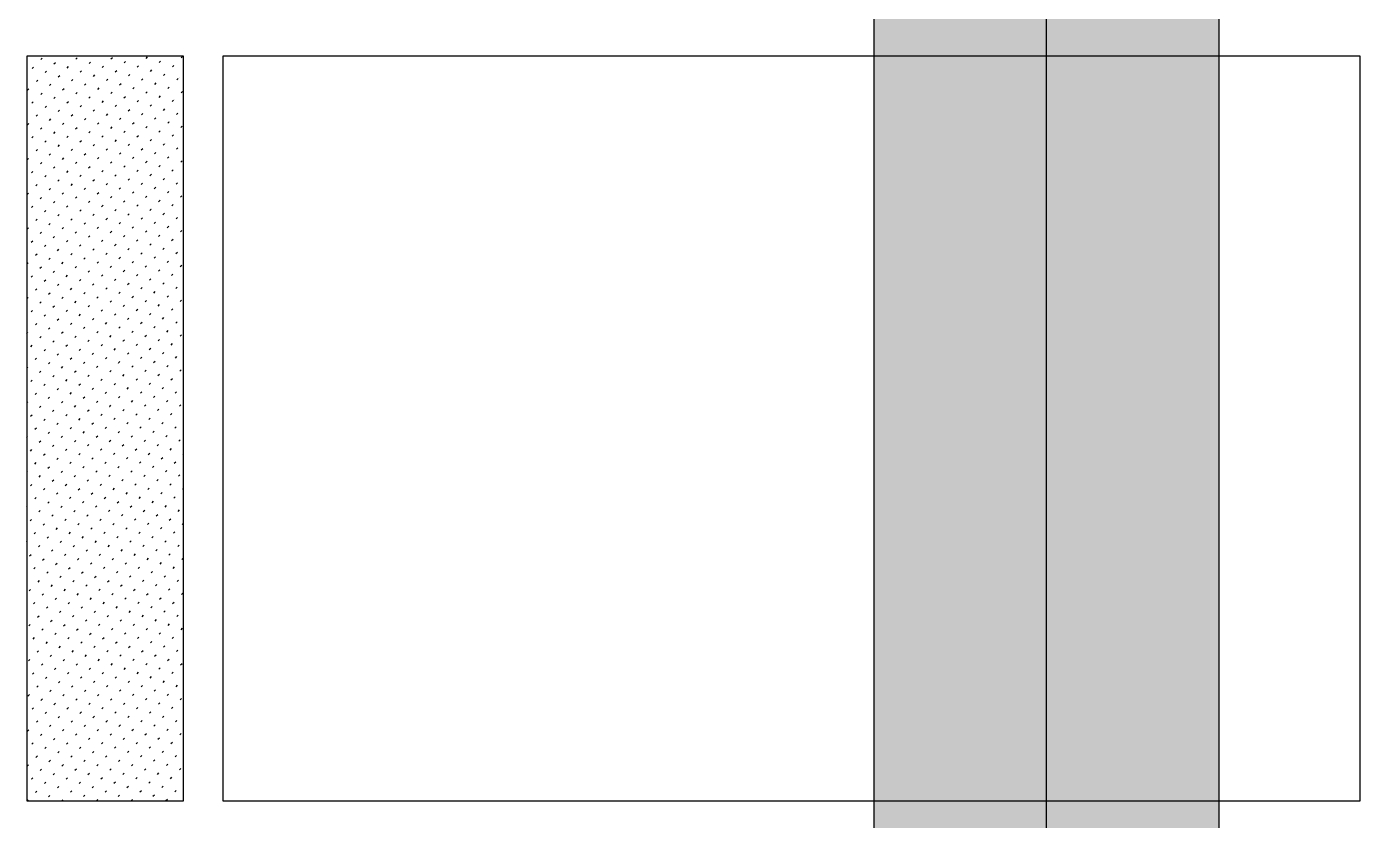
# Model space of a CAD drawing. Extents: x 0 to 119, y 0 to 84.
# Drawn here: x 76.292 to 77.652, y 64.752 to 65.562 of the extents above; entities that cross this region are included whole.
import ezdxf

# ---------------------------------------------------------------- set-up
doc = ezdxf.new("R2010")
doc.units = 0
doc.header["$MEASUREMENT"] = 0
for name, color, linetype in [('29', 9, 'CONTINUOUS'), ('4', 5, 'CONTINUOUS'), ('9', 8, 'CONTINUOUS')]:
    doc.layers.add(name, color=color, linetype=linetype)

msp = doc.modelspace()

# ---------------------------------------------------------------- linework, layer by layer
at = {"layer": '29', "color": 9, "linetype": 'Continuous'}
msp.add_lwpolyline([(77.15579, 74.332318), (77.15579, 63.132318), (77.50779, 63.132318), (77.50779, 74.332318), (77.15579, 74.332318)], dxfattribs=at)
for points in [[(77.15579, 74.332318), (77.15579, 63.132318), (77.50779, 63.132318)], [(77.15579, 74.332318), (77.50779, 63.132318), (77.50779, 74.332318)]]:
    msp.add_solid(points, dxfattribs=at)
at = {"layer": '4', "color": 5, "linetype": 'Continuous'}
msp.add_line((77.33179, 63.132318), (77.33179, 69.532318), dxfattribs=at)
at = {"layer": '9', "color": 8, "linetype": 'Continuous'}
for p, q in [((76.306206, 65.528676), (76.30762, 65.53009)), ((76.319606, 65.524398), (76.32102, 65.525812)), ((76.341986, 65.5291), (76.3434, 65.530515)), ((76.355386, 65.524822), (76.3568, 65.526237)), ((76.377765, 65.529525), (76.37918, 65.530939)), ((76.391165, 65.525247), (76.392579, 65.526661)), ((76.413545, 65.529949), (76.414959, 65.531363)), ((76.426945, 65.525671), (76.428359, 65.527085)), ((76.449325, 65.530373), (76.450739, 65.531787)), ((76.29179, 65.51426), (76.29179, 65.51426)), ((76.297226, 65.519696), (76.29864, 65.52111)), ((76.310626, 65.515418), (76.31204, 65.516832)), ((76.324025, 65.51114), (76.32544, 65.512554)), ((76.333006, 65.52012), (76.33442, 65.521534)), ((76.346405, 65.515842), (76.347819, 65.517256)), ((76.359805, 65.511564), (76.361219, 65.512978)), ((76.368785, 65.520544), (76.370199, 65.521959)), ((76.382185, 65.516266), (76.383599, 65.517681)), ((76.395585, 65.511988), (76.396999, 65.513403)), ((76.404565, 65.520969), (76.405979, 65.522383)), ((76.417964, 65.516691), (76.419379, 65.518105)), ((76.431364, 65.512413), (76.432778, 65.513827)), ((76.440344, 65.521393), (76.441759, 65.522807)), ((76.292665, 65.497457), (76.294079, 65.498872)), ((76.301645, 65.506438), (76.30306, 65.507852)), ((76.315045, 65.50216), (76.316459, 65.503574)), ((76.328445, 65.497882), (76.329859, 65.499296)), ((76.337425, 65.506862), (76.338839, 65.508276)), ((76.350825, 65.502584), (76.352239, 65.503998)), ((76.364224, 65.498306), (76.365639, 65.49972)), ((76.373205, 65.507286), (76.374619, 65.5087)), ((76.386604, 65.503008), (76.388019, 65.504422)), ((76.400004, 65.49873), (76.401418, 65.500144)), ((76.408984, 65.50771), (76.410398, 65.509125)), ((76.422384, 65.503432), (76.423798, 65.504847)), ((76.435784, 65.499154), (76.437198, 65.500569)), ((76.444764, 65.508135), (76.446178, 65.509549)), ((76.447215, 65.510586), (76.447215, 65.510586)), ((76.29179, 65.496583), (76.29179, 65.496583)), ((76.297085, 65.484199), (76.298499, 65.485613)), ((76.306065, 65.493179), (76.307479, 65.494594)), ((76.319465, 65.488901), (76.320879, 65.490316)), ((76.332864, 65.484623), (76.334278, 65.486038)), ((76.341844, 65.493604), (76.343259, 65.495018)), ((76.355244, 65.489326), (76.356658, 65.49074)), ((76.368644, 65.485048), (76.370058, 65.486462)), ((76.377624, 65.494028), (76.379038, 65.495442)), ((76.391024, 65.48975), (76.392438, 65.491164)), ((76.404423, 65.485472), (76.405838, 65.486886)), ((76.413404, 65.494452), (76.414818, 65.495866)), ((76.426803, 65.490174), (76.428218, 65.491588)), ((76.440203, 65.485896), (76.441617, 65.48731)), ((76.442501, 65.488194), (76.442501, 65.488194)), ((76.449183, 65.494876), (76.450597, 65.496291)), ((76.29179, 65.478905), (76.29179, 65.478905)), ((76.301504, 65.470941), (76.302918, 65.472355)), ((76.310484, 65.479921), (76.311898, 65.481335)), ((76.323884, 65.475643), (76.325298, 65.477057)), ((76.337284, 65.471365), (76.338698, 65.472779)), ((76.346264, 65.480345), (76.347678, 65.48176)), ((76.359664, 65.476067), (76.361078, 65.477482)), ((76.373063, 65.471789), (76.374477, 65.473204)), ((76.382043, 65.48077), (76.383458, 65.482184)), ((76.395443, 65.476492), (76.396857, 65.477906)), ((76.408843, 65.472214), (76.410257, 65.473628)), ((76.417823, 65.481194), (76.419237, 65.482608)), ((76.431223, 65.476916), (76.432637, 65.47833)), ((76.444622, 65.472638), (76.446037, 65.474052)), ((76.29179, 65.461227), (76.29179, 65.461227)), ((76.292524, 65.461961), (76.293938, 65.463375)), ((76.305923, 65.457683), (76.307338, 65.459097)), ((76.314904, 65.466663), (76.316318, 65.468077)), ((76.328303, 65.462385), (76.329718, 65.463799)), ((76.341703, 65.458107), (76.343117, 65.459521)), ((76.350683, 65.467087), (76.352097, 65.468501)), ((76.364083, 65.462809), (76.365497, 65.464223)), ((76.377483, 65.458531), (76.378897, 65.459945)), ((76.386463, 65.467511), (76.387877, 65.468926)), ((76.399863, 65.463233), (76.401277, 65.464648)), ((76.413262, 65.458955), (76.414676, 65.46037)), ((76.422242, 65.467936), (76.423657, 65.46935)), ((76.435642, 65.463658), (76.437056, 65.465072)), ((76.437787, 65.465802), (76.437787, 65.465802)), ((76.449042, 65.45938), (76.450456, 65.460794)), ((76.29179, 65.44355), (76.29179, 65.44355)), ((76.296943, 65.448702), (76.298357, 65.450117)), ((76.310343, 65.444424), (76.311757, 65.445839)), ((76.319323, 65.453405), (76.320737, 65.454819)), ((76.332723, 65.449127), (76.334137, 65.450541)), ((76.346122, 65.444849), (76.347537, 65.446263)), ((76.355103, 65.453829), (76.356517, 65.455243)), ((76.368502, 65.449551), (76.369917, 65.450965)), ((76.381902, 65.445273), (76.383316, 65.446687)), ((76.390882, 65.454253), (76.392297, 65.455667)), ((76.404282, 65.449975), (76.405696, 65.451389)), ((76.417682, 65.445697), (76.419096, 65.447111)), ((76.426662, 65.454677), (76.428076, 65.456092)), ((76.433073, 65.443411), (76.433073, 65.443411)), ((76.440062, 65.450399), (76.441476, 65.451814)), ((76.301363, 65.435444), (76.302777, 65.436858)), ((76.314762, 65.431166), (76.316176, 65.43258)), ((76.323743, 65.440146), (76.325157, 65.441561)), ((76.337142, 65.435868), (76.338556, 65.437283)), ((76.350542, 65.43159), (76.351956, 65.433005)), ((76.359522, 65.440571), (76.360936, 65.441985)), ((76.372922, 65.436293), (76.374336, 65.437707)), ((76.386321, 65.432015), (76.387736, 65.433429)), ((76.395302, 65.440995), (76.396716, 65.442409)), ((76.408701, 65.436717), (76.410116, 65.438131)), ((76.422101, 65.432439), (76.423515, 65.433853)), ((76.431081, 65.441419), (76.432496, 65.442833)), ((76.444481, 65.437141), (76.445895, 65.438555)), ((76.29179, 65.425872), (76.29179, 65.425872)), ((76.292382, 65.426464), (76.293797, 65.427878)), ((76.305782, 65.422186), (76.307196, 65.4236)), ((76.319182, 65.417908), (76.320596, 65.419322)), ((76.328162, 65.426888), (76.329576, 65.428302)), ((76.341562, 65.42261), (76.342976, 65.424024)), ((76.354961, 65.418332), (76.356375, 65.419746)), ((76.363942, 65.427312), (76.365356, 65.428727)), ((76.377341, 65.423034), (76.378755, 65.424449)), ((76.390741, 65.418756), (76.392155, 65.420171)), ((76.399721, 65.427737), (76.401135, 65.429151)), ((76.413121, 65.423459), (76.414535, 65.424873)), ((76.42652, 65.419181), (76.427935, 65.420595)), ((76.428359, 65.421019), (76.428359, 65.421019)), ((76.435501, 65.428161), (76.436915, 65.429575)), ((76.43992, 65.414903), (76.441334, 65.416317)), ((76.4489, 65.423883), (76.450315, 65.425297)), ((76.29179, 65.408194), (76.29179, 65.408194)), ((76.296802, 65.413206), (76.298216, 65.41462)), ((76.310201, 65.408928), (76.311616, 65.410342)), ((76.323601, 65.40465), (76.325015, 65.406064)), ((76.332581, 65.41363), (76.333996, 65.415044)), ((76.345981, 65.409352), (76.347395, 65.410766)), ((76.359381, 65.405074), (76.360795, 65.406488)), ((76.368361, 65.414054), (76.369775, 65.415468)), ((76.381761, 65.409776), (76.383175, 65.41119)), ((76.39516, 65.405498), (76.396575, 65.406912)), ((76.404141, 65.414478), (76.405555, 65.415893)), ((76.40856, 65.40122), (76.409974, 65.402634)), ((76.41754, 65.4102), (76.418954, 65.411615)), ((76.43094, 65.405922), (76.432354, 65.407337)), ((76.44434, 65.401644), (76.445754, 65.403059)), ((76.29179, 65.390517), (76.29179, 65.390517)), ((76.292241, 65.390967), (76.293655, 65.392381)), ((76.301221, 65.399947), (76.302635, 65.401361)), ((76.314621, 65.395669), (76.316035, 65.397084)), ((76.328021, 65.391391), (76.329435, 65.392806)), ((76.337001, 65.400372), (76.338415, 65.401786)), ((76.3504, 65.396094), (76.351815, 65.397508)), ((76.3638, 65.391816), (76.365214, 65.39323)), ((76.37278, 65.400796), (76.374195, 65.40221)), ((76.3772, 65.387538), (76.378614, 65.388952)), ((76.38618, 65.396518), (76.387594, 65.397932)), ((76.39958, 65.39224), (76.400994, 65.393654)), ((76.412979, 65.387962), (76.414394, 65.389376)), ((76.42196, 65.396942), (76.423374, 65.398356)), ((76.423645, 65.398627), (76.423645, 65.398627)), ((76.435359, 65.392664), (76.436774, 65.394078)), ((76.448759, 65.388386), (76.450173, 65.3898)), ((76.29666, 65.377709), (76.298075, 65.379123)), ((76.305641, 65.386689), (76.307055, 65.388103)), ((76.31904, 65.382411), (76.320454, 65.383825)), ((76.33244, 65.378133), (76.333854, 65.379547)), ((76.34142, 65.387113), (76.342834, 65.388528)), ((76.34584, 65.373855), (76.347254, 65.375269)), ((76.35482, 65.382835), (76.356234, 65.38425)), ((76.36822, 65.378557), (76.369634, 65.379972)), ((76.381619, 65.374279), (76.383033, 65.375694)), ((76.390599, 65.38326), (76.392014, 65.384674)), ((76.403999, 65.378982), (76.405413, 65.380396)), ((76.417399, 65.374704), (76.418813, 65.376118)), ((76.418931, 65.376236), (76.418931, 65.376236)), ((76.426379, 65.383684), (76.427793, 65.385098)), ((76.439779, 65.379406), (76.441193, 65.38082)), ((76.29179, 65.372839), (76.29179, 65.372839)), ((76.30108, 65.364451), (76.302494, 65.365865)), ((76.31006, 65.373431), (76.311474, 65.374845)), ((76.32346, 65.369153), (76.324874, 65.370567)), ((76.336859, 65.364875), (76.338274, 65.366289)), ((76.350259, 65.360597), (76.351673, 65.362011)), ((76.359239, 65.369577), (76.360653, 65.370991)), ((76.372639, 65.365299), (76.374053, 65.366713)), ((76.386039, 65.361021), (76.387453, 65.362435)), ((76.395019, 65.370001), (76.396433, 65.371416)), ((76.408419, 65.365723), (76.409833, 65.367138)), ((76.421818, 65.361445), (76.423232, 65.36286)), ((76.430798, 65.370426), (76.432213, 65.37184)), ((76.444198, 65.366148), (76.445612, 65.367562)), ((76.29179, 65.355161), (76.29179, 65.355161)), ((76.292099, 65.35547), (76.293514, 65.356884)), ((76.305499, 65.351192), (76.306913, 65.352606)), ((76.314479, 65.360173), (76.315894, 65.361587)), ((76.318899, 65.346914), (76.320313, 65.348328)), ((76.327879, 65.355895), (76.329293, 65.357309)), ((76.341279, 65.351617), (76.342693, 65.353031)), ((76.354678, 65.347339), (76.356093, 65.348753)), ((76.363659, 65.356319), (76.365073, 65.357733)), ((76.377058, 65.352041), (76.378473, 65.353455)), ((76.390458, 65.347763), (76.391872, 65.349177)), ((76.399438, 65.356743), (76.400853, 65.358157)), ((76.412838, 65.352465), (76.414217, 65.353844)), ((76.414217, 65.353844), (76.414252, 65.353879)), ((76.426238, 65.348187), (76.427652, 65.349601)), ((76.435218, 65.357167), (76.436632, 65.358582)), ((76.448618, 65.352889), (76.450032, 65.354304)), ((76.29179, 65.337484), (76.29179, 65.337484)), ((76.296519, 65.342212), (76.297933, 65.343626)), ((76.309919, 65.337934), (76.311333, 65.339348)), ((76.323318, 65.333656), (76.324732, 65.33507)), ((76.332299, 65.342636), (76.333713, 65.34405)), ((76.345698, 65.338358), (76.347112, 65.339772)), ((76.359098, 65.33408), (76.360512, 65.335495)), ((76.368078, 65.343061), (76.369492, 65.344475)), ((76.381478, 65.338783), (76.382892, 65.340197)), ((76.394877, 65.334505), (76.396292, 65.335919)), ((76.403858, 65.343485), (76.405272, 65.344899)), ((76.417257, 65.339207), (76.418672, 65.340621)), ((76.430657, 65.334929), (76.432071, 65.336343)), ((76.439637, 65.343909), (76.441052, 65.345323)), ((76.291958, 65.319974), (76.293372, 65.321388)), ((76.300938, 65.328954), (76.302353, 65.330368)), ((76.314338, 65.324676), (76.315752, 65.32609)), ((76.327738, 65.320398), (76.329152, 65.321812)), ((76.336718, 65.329378), (76.338132, 65.330792)), ((76.350118, 65.3251), (76.351532, 65.326514)), ((76.363517, 65.320822), (76.364931, 65.322236)), ((76.372498, 65.329802), (76.373912, 65.331217)), ((76.385897, 65.325524), (76.387311, 65.326939)), ((76.399297, 65.321246), (76.400711, 65.322661)), ((76.408277, 65.330227), (76.409503, 65.331452)), ((76.409503, 65.331452), (76.409691, 65.331641)), ((76.421677, 65.325949), (76.423091, 65.327363)), ((76.435076, 65.321671), (76.436491, 65.323085)), ((76.444057, 65.330651), (76.445471, 65.332065)), ((76.29179, 65.319806), (76.29179, 65.319806)), ((76.296377, 65.306715), (76.297792, 65.308129)), ((76.305358, 65.315696), (76.306772, 65.31711)), ((76.318757, 65.311418), (76.320172, 65.312832)), ((76.332157, 65.30714), (76.333571, 65.308554)), ((76.341137, 65.31612), (76.342552, 65.317534)), ((76.354537, 65.311842), (76.355951, 65.313256)), ((76.367937, 65.307564), (76.369351, 65.308978)), ((76.376917, 65.316544), (76.378331, 65.317958)), ((76.390317, 65.312266), (76.391731, 65.31368)), ((76.403716, 65.307988), (76.404789, 65.30906)), ((76.404789, 65.30906), (76.405131, 65.309402)), ((76.412697, 65.316968), (76.414111, 65.318383)), ((76.426096, 65.31269), (76.42751, 65.314105)), ((76.439496, 65.308412), (76.44091, 65.309827)), ((76.448476, 65.317393), (76.44989, 65.318807)), ((76.29179, 65.302128), (76.29179, 65.302128)), ((76.300797, 65.293457), (76.302211, 65.294871)), ((76.309777, 65.302437), (76.311191, 65.303851)), ((76.323177, 65.298159), (76.324591, 65.299573)), ((76.336576, 65.293881), (76.337991, 65.295295)), ((76.345557, 65.302862), (76.346971, 65.304276)), ((76.358956, 65.298584), (76.360371, 65.299998)), ((76.372356, 65.294306), (76.37377, 65.29572)), ((76.381336, 65.303286), (76.382751, 65.3047)), ((76.394736, 65.299008), (76.39615, 65.300422)), ((76.408136, 65.29473), (76.40955, 65.296144)), ((76.417116, 65.30371), (76.41853, 65.305124)), ((76.430516, 65.299432), (76.43193, 65.300846)), ((76.443915, 65.295154), (76.44533, 65.296568)), ((76.29179, 65.284451), (76.29179, 65.284451)), ((76.291817, 65.284477), (76.293231, 65.285891)), ((76.305216, 65.280199), (76.306631, 65.281613)), ((76.314197, 65.289179), (76.315611, 65.290593)), ((76.327596, 65.284901), (76.32901, 65.286315)), ((76.340996, 65.280623), (76.34241, 65.282037)), ((76.349976, 65.289603), (76.35139, 65.291017)), ((76.363376, 65.285325), (76.36479, 65.286739)), ((76.376776, 65.281047), (76.37819, 65.282461)), ((76.385756, 65.290028), (76.38717, 65.291442)), ((76.399155, 65.28575), (76.400075, 65.286669)), ((76.400075, 65.286669), (76.40057, 65.287164)), ((76.412555, 65.281472), (76.413969, 65.282886)), ((76.421535, 65.290452), (76.42295, 65.291866)), ((76.434935, 65.286174), (76.436349, 65.287588)), ((76.448335, 65.281896), (76.449749, 65.28331)), ((76.29179, 65.266773), (76.29179, 65.266773)), ((76.296236, 65.271218), (76.29765, 65.272633)), ((76.309636, 65.26694), (76.31105, 65.268355)), ((76.318616, 65.275921), (76.32003, 65.277335)), ((76.332016, 65.271643), (76.33343, 65.273057)), ((76.345415, 65.267365), (76.34683, 65.268779)), ((76.354396, 65.276345), (76.35581, 65.277759)), ((76.367795, 65.272067), (76.369209, 65.273481)), ((76.381195, 65.267789), (76.382609, 65.269203)), ((76.390175, 65.276769), (76.391589, 65.278183)), ((76.403575, 65.272491), (76.404989, 65.273906)), ((76.416975, 65.268213), (76.418389, 65.269628)), ((76.425955, 65.277194), (76.427369, 65.278608)), ((76.439354, 65.272916), (76.440769, 65.27433)), ((76.300655, 65.25796), (76.30207, 65.259374)), ((76.314055, 65.253682), (76.315469, 65.255096)), ((76.323035, 65.262663), (76.32445, 65.264077)), ((76.336435, 65.258385), (76.337849, 65.259799)), ((76.349835, 65.254107), (76.351249, 65.255521)), ((76.358815, 65.263087), (76.360229, 65.264501)), ((76.372215, 65.258809), (76.373629, 65.260223)), ((76.385614, 65.254531), (76.387029, 65.255945)), ((76.394595, 65.263511), (76.395361, 65.264277)), ((76.395361, 65.264277), (76.396009, 65.264925)), ((76.407994, 65.259233), (76.409408, 65.260647)), ((76.421394, 65.254955), (76.422808, 65.256369)), ((76.430374, 65.263935), (76.431788, 65.26535)), ((76.443774, 65.259657), (76.445188, 65.261072)), ((76.29179, 65.249095), (76.293089, 65.250394)), ((76.305075, 65.244702), (76.306489, 65.246116)), ((76.318475, 65.240424), (76.319889, 65.241838)), ((76.327455, 65.249404), (76.328869, 65.250818)), ((76.340854, 65.245126), (76.342269, 65.24654)), ((76.354254, 65.240848), (76.355668, 65.242262)), ((76.363234, 65.249829), (76.364649, 65.251243)), ((76.376634, 65.245551), (76.378048, 65.246965)), ((76.390034, 65.241273), (76.390647, 65.241885)), ((76.390647, 65.241885), (76.391448, 65.242687)), ((76.399014, 65.250253), (76.400428, 65.251667)), ((76.412414, 65.245975), (76.413828, 65.247389)), ((76.425813, 65.241697), (76.427228, 65.243111)), ((76.434794, 65.250677), (76.436208, 65.252091)), ((76.448193, 65.246399), (76.449608, 65.247813)), ((76.29179, 65.231418), (76.29179, 65.231418)), ((76.296095, 65.235722), (76.297509, 65.237136)), ((76.309494, 65.231444), (76.310909, 65.232858)), ((76.322894, 65.227166), (76.324308, 65.22858)), ((76.331874, 65.236146), (76.333288, 65.23756)), ((76.345274, 65.231868), (76.346688, 65.233282)), ((76.358674, 65.22759), (76.360088, 65.229004)), ((76.367654, 65.23657), (76.369068, 65.237984)), ((76.381054, 65.232292), (76.382468, 65.233706)), ((76.394453, 65.228014), (76.395867, 65.229428)), ((76.403433, 65.236995), (76.404848, 65.238409)), ((76.416833, 65.232717), (76.418247, 65.234131)), ((76.430233, 65.228439), (76.431647, 65.229853)), ((76.439213, 65.237419), (76.440627, 65.238833)), ((76.29179, 65.21374), (76.292948, 65.214897)), ((76.300514, 65.222463), (76.301928, 65.223878)), ((76.313914, 65.218185), (76.315328, 65.2196)), ((76.327313, 65.213907), (76.328728, 65.215322)), ((76.336294, 65.222888), (76.337708, 65.224302)), ((76.349693, 65.21861), (76.351108, 65.220024)), ((76.363093, 65.214332), (76.364507, 65.215746)), ((76.372073, 65.223312), (76.373487, 65.224726)), ((76.385473, 65.219034), (76.385933, 65.219494)), ((76.385933, 65.219494), (76.386887, 65.220448)), ((76.398873, 65.214756), (76.400287, 65.21617)), ((76.407853, 65.223736), (76.409267, 65.22515)), ((76.421253, 65.219458), (76.422667, 65.220872)), ((76.434652, 65.21518), (76.436066, 65.216594)), ((76.443632, 65.224161), (76.445047, 65.225575)), ((76.44791, 65.210761), (76.449325, 65.212175)), ((76.295953, 65.200225), (76.297367, 65.201639)), ((76.304933, 65.209205), (76.306348, 65.210619)), ((76.318333, 65.204927), (76.319747, 65.206341)), ((76.331733, 65.200649), (76.333147, 65.202063)), ((76.340713, 65.209629), (76.342127, 65.211044)), ((76.354113, 65.205351), (76.355527, 65.206766)), ((76.367512, 65.201074), (76.368927, 65.202488)), ((76.376493, 65.210054), (76.377907, 65.211468)), ((76.389892, 65.205776), (76.391307, 65.20719)), ((76.403292, 65.201498), (76.404706, 65.202912)), ((76.412272, 65.210478), (76.413686, 65.211892)), ((76.416692, 65.19722), (76.418106, 65.198634)), ((76.425672, 65.2062), (76.427086, 65.207614)), ((76.43893, 65.201781), (76.440344, 65.203195)), ((76.29179, 65.196062), (76.29179, 65.196062)), ((76.300373, 65.186967), (76.301787, 65.188381)), ((76.309353, 65.195947), (76.310767, 65.197361)), ((76.322753, 65.191669), (76.324167, 65.193083)), ((76.336152, 65.187391), (76.337566, 65.188805)), ((76.345132, 65.196371), (76.346547, 65.197785)), ((76.358532, 65.192093), (76.359946, 65.193507)), ((76.371932, 65.187815), (76.373346, 65.189229)), ((76.380912, 65.196796), (76.381219, 65.197102)), ((76.381219, 65.197102), (76.382326, 65.19821)), ((76.385332, 65.183537), (76.386746, 65.184951)), ((76.394312, 65.192518), (76.395726, 65.193932)), ((76.407711, 65.18824), (76.409126, 65.189654)), ((76.42097, 65.18382), (76.422384, 65.185234)), ((76.42995, 65.1928), (76.431364, 65.194215)), ((76.443208, 65.188381), (76.444622, 65.189795)), ((76.29179, 65.178385), (76.292807, 65.179401)), ((76.304792, 65.173708), (76.306206, 65.175123)), ((76.313772, 65.182689), (76.315187, 65.184103)), ((76.327172, 65.178411), (76.328586, 65.179825)), ((76.340572, 65.174133), (76.341986, 65.175547)), ((76.349552, 65.183113), (76.350966, 65.184527)), ((76.353971, 65.169855), (76.355386, 65.171269)), ((76.362952, 65.178835), (76.364366, 65.180249)), ((76.376351, 65.174557), (76.376504, 65.17471)), ((76.376504, 65.17471), (76.377765, 65.175971)), ((76.389751, 65.170279), (76.391165, 65.171693)), ((76.398731, 65.179259), (76.400145, 65.180673)), ((76.411989, 65.17484), (76.413404, 65.176254)), ((76.425248, 65.17042), (76.426662, 65.171835)), ((76.434228, 65.179401), (76.435642, 65.180815)), ((76.447486, 65.174981), (76.4489, 65.176395)), ((76.29179, 65.160707), (76.29179, 65.160707)), ((76.295812, 65.164728), (76.297226, 65.166142)), ((76.309211, 65.16045), (76.310626, 65.161864)), ((76.318192, 65.16943), (76.319606, 65.170845)), ((76.331591, 65.165152), (76.333006, 65.166567)), ((76.344991, 65.160874), (76.346405, 65.162289)), ((76.358391, 65.156596), (76.359805, 65.158011)), ((76.367371, 65.165577), (76.368785, 65.166991)), ((76.380771, 65.161299), (76.382185, 65.162713)), ((76.394029, 65.156879), (76.395443, 65.158294)), ((76.403009, 65.16586), (76.404423, 65.167274)), ((76.416267, 65.16144), (76.417682, 65.162854)), ((76.429526, 65.157021), (76.43094, 65.158435)), ((76.438506, 65.166001), (76.43992, 65.167415)), ((76.451764, 65.161582), (76.45179, 65.161608)), ((76.300231, 65.15147), (76.301645, 65.152884)), ((76.313631, 65.147192), (76.315045, 65.148606)), ((76.322611, 65.156172), (76.324025, 65.157586)), ((76.327031, 65.142914), (76.328445, 65.144328)), ((76.336011, 65.151894), (76.337425, 65.153308)), ((76.34941, 65.147616), (76.350825, 65.14903)), ((76.36281, 65.143338), (76.364224, 65.144752)), ((76.37179, 65.152318), (76.373205, 65.153733)), ((76.37179, 65.152318), (76.37179, 65.152318)), ((76.385049, 65.147899), (76.386463, 65.149313)), ((76.398307, 65.14348), (76.399721, 65.144894)), ((76.407287, 65.15246), (76.408701, 65.153874)), ((76.420545, 65.14804), (76.42196, 65.149455)), ((76.433804, 65.143621), (76.435218, 65.145035)), ((76.442784, 65.152601), (76.444198, 65.154016)), ((76.29179, 65.143029), (76.292665, 65.143904)), ((76.29567, 65.129231), (76.297085, 65.130646)), ((76.304651, 65.138212), (76.306065, 65.139626)), ((76.31805, 65.133934), (76.319465, 65.135348)), ((76.33145, 65.129656), (76.332864, 65.13107)), ((76.34043, 65.138636), (76.341844, 65.14005)), ((76.35383, 65.134358), (76.355244, 65.135772)), ((76.367088, 65.129939), (76.368502, 65.131353)), ((76.376068, 65.138919), (76.377483, 65.140333)), ((76.389327, 65.134499), (76.390741, 65.135914)), ((76.402585, 65.13008), (76.403999, 65.131494)), ((76.411565, 65.13906), (76.412979, 65.140474)), ((76.424823, 65.134641), (76.426238, 65.136055)), ((76.438082, 65.130221), (76.439496, 65.131636)), ((76.447062, 65.139202), (76.448476, 65.140616)), ((76.29179, 65.125351), (76.29179, 65.125351)), ((76.30009, 65.115973), (76.301504, 65.117387)), ((76.30907, 65.124953), (76.310484, 65.126368)), ((76.32247, 65.120675), (76.323884, 65.12209)), ((76.335869, 65.116397), (76.337284, 65.117812)), ((76.34485, 65.125378), (76.346264, 65.126792)), ((76.358108, 65.120958), (76.359522, 65.122373)), ((76.367076, 65.129927), (76.367076, 65.129927)), ((76.371366, 65.116539), (76.37278, 65.117953)), ((76.380346, 65.125519), (76.381761, 65.126933)), ((76.393605, 65.1211), (76.395019, 65.122514)), ((76.406863, 65.11668), (76.408277, 65.118095)), ((76.415843, 65.125661), (76.417257, 65.127075)), ((76.429101, 65.121241), (76.430516, 65.122655)), ((76.44236, 65.116822), (76.443774, 65.118236)), ((76.45134, 65.125802), (76.45179, 65.126252)), ((76.29179, 65.107674), (76.292524, 65.108407)), ((76.304509, 65.102715), (76.305923, 65.104129)), ((76.313489, 65.111695), (76.314904, 65.113109)), ((76.326889, 65.107417), (76.328303, 65.108831)), ((76.340147, 65.102998), (76.341562, 65.104412)), ((76.349128, 65.111978), (76.350542, 65.113392)), ((76.362362, 65.107535), (76.362362, 65.107535)), ((76.362386, 65.107559), (76.3638, 65.108973)), ((76.375644, 65.103139), (76.377058, 65.104553)), ((76.384624, 65.112119), (76.386039, 65.113534)), ((76.397883, 65.1077), (76.399297, 65.109114)), ((76.411141, 65.103281), (76.412555, 65.104695)), ((76.420121, 65.112261), (76.421535, 65.113675)), ((76.433379, 65.107841), (76.434794, 65.109256)), ((76.446638, 65.103422), (76.448052, 65.104836)), ((76.29179, 65.089996), (76.29179, 65.089996)), ((76.295529, 65.093735), (76.296943, 65.095149)), ((76.308929, 65.089457), (76.310343, 65.090871)), ((76.317909, 65.098437), (76.319323, 65.099851)), ((76.331167, 65.094018), (76.332581, 65.095432)), ((76.344425, 65.089598), (76.34584, 65.091012)), ((76.353406, 65.098578), (76.35482, 65.099993)), ((76.366664, 65.094159), (76.368078, 65.095573)), ((76.379922, 65.08974), (76.381336, 65.091154)), ((76.388902, 65.09872), (76.390317, 65.100134)), ((76.402161, 65.0943), (76.403575, 65.095715)), ((76.415419, 65.089881), (76.416833, 65.091295)), ((76.424399, 65.098861), (76.425813, 65.100275)), ((76.437657, 65.094442), (76.439072, 65.095856)), ((76.450916, 65.090022), (76.45179, 65.090897)), ((76.299948, 65.080476), (76.301363, 65.081891)), ((76.313207, 65.076057), (76.314621, 65.077471)), ((76.322187, 65.085037), (76.323601, 65.086451)), ((76.335445, 65.080618), (76.336859, 65.082032)), ((76.348703, 65.076198), (76.350118, 65.077613)), ((76.357648, 65.085143), (76.357648, 65.085143)), ((76.357684, 65.085179), (76.359098, 65.086593)), ((76.370942, 65.080759), (76.372356, 65.082173)), ((76.3842, 65.07634), (76.385614, 65.077754)), ((76.39318, 65.08532), (76.394595, 65.086734)), ((76.406439, 65.080901), (76.407853, 65.082315)), ((76.419697, 65.076481), (76.421111, 65.077896)), ((76.428677, 65.085462), (76.430091, 65.086876)), ((76.441935, 65.081042), (76.44335, 65.082456)), ((76.29179, 65.072318), (76.292382, 65.07291)), ((76.304226, 65.067077), (76.305641, 65.068491)), ((76.317485, 65.062657), (76.318899, 65.064072)), ((76.326465, 65.071638), (76.327879, 65.073052)), ((76.339723, 65.067218), (76.341137, 65.068632)), ((76.352934, 65.062752), (76.352934, 65.062752)), ((76.352981, 65.062799), (76.354396, 65.064213)), ((76.361962, 65.071779), (76.363376, 65.073193)), ((76.37522, 65.06736), (76.376634, 65.068774)), ((76.388478, 65.06294), (76.389892, 65.064354)), ((76.397458, 65.07192), (76.398873, 65.073335)), ((76.410717, 65.067501), (76.412131, 65.068915)), ((76.423975, 65.063082), (76.425389, 65.064496)), ((76.432955, 65.072062), (76.434369, 65.073476)), ((76.446213, 65.067642), (76.447628, 65.069057)), ((76.29179, 65.054641), (76.29179, 65.054641)), ((76.295246, 65.058097), (76.29666, 65.059511)), ((76.308504, 65.053677), (76.309919, 65.055091)), ((76.321763, 65.049258), (76.323177, 65.050672)), ((76.330743, 65.058238), (76.332157, 65.059652)), ((76.344001, 65.053819), (76.345415, 65.055233)), ((76.357259, 65.049399), (76.358674, 65.050813)), ((76.36624, 65.058379), (76.367654, 65.059794)), ((76.379498, 65.05396), (76.380912, 65.055374)), ((76.392756, 65.049541), (76.39417, 65.050955)), ((76.401736, 65.058521), (76.403151, 65.059935)), ((76.414995, 65.054101), (76.416409, 65.055516)), ((76.428253, 65.049682), (76.429667, 65.051096)), ((76.437233, 65.058662), (76.438647, 65.060076)), ((76.450491, 65.054243), (76.45179, 65.055542)), ((76.29179, 65.036963), (76.291958, 65.037131)), ((76.299524, 65.044697), (76.300938, 65.046111)), ((76.312782, 65.040277), (76.314197, 65.041692)), ((76.326041, 65.035858), (76.327455, 65.037272)), ((76.335021, 65.044838), (76.336435, 65.046252)), ((76.34822, 65.04036), (76.34822, 65.04036)), ((76.348279, 65.040419), (76.349693, 65.041833)), ((76.361537, 65.035999), (76.362952, 65.037414)), ((76.370518, 65.04498), (76.371932, 65.046394)), ((76.383776, 65.04056), (76.38519, 65.041974)), ((76.397034, 65.036141), (76.398448, 65.037555)), ((76.406014, 65.045121), (76.407429, 65.046535)), ((76.419273, 65.040702), (76.420687, 65.042116)), ((76.432531, 65.036282), (76.433945, 65.037696)), ((76.441511, 65.045263), (76.442925, 65.046677)), ((76.294822, 65.022317), (76.296236, 65.023731)), ((76.303802, 65.031297), (76.305216, 65.032711)), ((76.31706, 65.026878), (76.318475, 65.028292)), ((76.330319, 65.022458), (76.331733, 65.023873)), ((76.339299, 65.031439), (76.340713, 65.032853)), ((76.352557, 65.027019), (76.353971, 65.028433)), ((76.365815, 65.0226), (76.36723, 65.024014)), ((76.374796, 65.03158), (76.37621, 65.032994)), ((76.388054, 65.027161), (76.389468, 65.028575)), ((76.401312, 65.022741), (76.402726, 65.024155)), ((76.410292, 65.031721), (76.411707, 65.033136)), ((76.423551, 65.027302), (76.424965, 65.028716)), ((76.436809, 65.022883), (76.438223, 65.024297)), ((76.445789, 65.031863), (76.447203, 65.033277)), ((76.29179, 65.019285), (76.29179, 65.019285)), ((76.2991, 65.008917), (76.300514, 65.010331)), ((76.30808, 65.017897), (76.309494, 65.019312)), ((76.321338, 65.013478), (76.322753, 65.014892)), ((76.334597, 65.009059), (76.336011, 65.010473)), ((76.343506, 65.017968), (76.343506, 65.017968)), ((76.343577, 65.018039), (76.344991, 65.019453)), ((76.356835, 65.013619), (76.358249, 65.015034)), ((76.370093, 65.0092), (76.371508, 65.010614)), ((76.379074, 65.01818), (76.380488, 65.019595)), ((76.392332, 65.013761), (76.393746, 65.015175)), ((76.40559, 65.009341), (76.407004, 65.010756)), ((76.41457, 65.018322), (76.415985, 65.019736)), ((76.427829, 65.013902), (76.429243, 65.015317)), ((76.441087, 65.009483), (76.442501, 65.010897)), ((76.450067, 65.018463), (76.451481, 65.019877)), ((76.29179, 65.001608), (76.29179, 65.001608)), ((76.303378, 64.995518), (76.304792, 64.996932)), ((76.312358, 65.004498), (76.313772, 65.005912)), ((76.325616, 65.000078), (76.327031, 65.001493)), ((76.338792, 64.995576), (76.338792, 64.995576)), ((76.338875, 64.995659), (76.340289, 64.997073)), ((76.347855, 65.004639), (76.349269, 65.006053)), ((76.361113, 65.00022), (76.362527, 65.001634)), ((76.374371, 64.9958), (76.375786, 64.997215)), ((76.383352, 65.004781), (76.384766, 65.006195)), ((76.39661, 65.000361), (76.398024, 65.001775)), ((76.409868, 64.995942), (76.411282, 64.997356)), ((76.418848, 65.004922), (76.420263, 65.006336)), ((76.432107, 65.000503), (76.433521, 65.001917)), ((76.445365, 64.996083), (76.446779, 64.997497)), ((76.29179, 64.98393), (76.29179, 64.98393)), ((76.294398, 64.986537), (76.295812, 64.987952)), ((76.307656, 64.982118), (76.30907, 64.983532)), ((76.316636, 64.991098), (76.31805, 64.992512)), ((76.329894, 64.986679), (76.331309, 64.988093)), ((76.343153, 64.982259), (76.344567, 64.983674)), ((76.352133, 64.99124), (76.353547, 64.992654)), ((76.365391, 64.98682), (76.366805, 64.988234)), ((76.378649, 64.982401), (76.380064, 64.983815)), ((76.38763, 64.991381), (76.389044, 64.992795)), ((76.400888, 64.986962), (76.402302, 64.988376)), ((76.414146, 64.982542), (76.41556, 64.983956)), ((76.423126, 64.991522), (76.424541, 64.992937)), ((76.436385, 64.987103), (76.437799, 64.988517)), ((76.449643, 64.982684), (76.451057, 64.984098)), ((76.298676, 64.973138), (76.30009, 64.974552)), ((76.311934, 64.968718), (76.313348, 64.970132)), ((76.320914, 64.977698), (76.322328, 64.979113)), ((76.334078, 64.973185), (76.334078, 64.973185)), ((76.334172, 64.973279), (76.335587, 64.974693)), ((76.347431, 64.96886), (76.348845, 64.970274)), ((76.356411, 64.97784), (76.357825, 64.979254)), ((76.369669, 64.97342), (76.371083, 64.974835)), ((76.382927, 64.969001), (76.384342, 64.970415)), ((76.391908, 64.977981), (76.393322, 64.979396)), ((76.405166, 64.973562), (76.40658, 64.974976)), ((76.418424, 64.969142), (76.419838, 64.970557)), ((76.427404, 64.978123), (76.428819, 64.979537)), ((76.440663, 64.973703), (76.442077, 64.975118)), ((76.29179, 64.966252), (76.29179, 64.966252)), ((76.302954, 64.959738), (76.304368, 64.961152)), ((76.316212, 64.955319), (76.317626, 64.956733)), ((76.325192, 64.964299), (76.326606, 64.965713)), ((76.33845, 64.959879), (76.339865, 64.961294)), ((76.351709, 64.95546), (76.353123, 64.956874)), ((76.360689, 64.96444), (76.362103, 64.965854)), ((76.373947, 64.960021), (76.375361, 64.961435)), ((76.387205, 64.955601), (76.38862, 64.957016)), ((76.396186, 64.964582), (76.3976, 64.965996)), ((76.409444, 64.960162), (76.410858, 64.961576)), ((76.422702, 64.955743), (76.424116, 64.957157)), ((76.431682, 64.964723), (76.433097, 64.966137)), ((76.444941, 64.960304), (76.446355, 64.961718)), ((76.29179, 64.948575), (76.29179, 64.948575)), ((76.293973, 64.950758), (76.295388, 64.952172)), ((76.307232, 64.946338), (76.308646, 64.947752)), ((76.32049, 64.941919), (76.321904, 64.943333)), ((76.329364, 64.950793), (76.329364, 64.950793)), ((76.32947, 64.950899), (76.330884, 64.952313)), ((76.342728, 64.94648), (76.344143, 64.947894)), ((76.355987, 64.94206), (76.357401, 64.943475)), ((76.364967, 64.951041), (76.366381, 64.952455)), ((76.378225, 64.946621), (76.379639, 64.948035)), ((76.391483, 64.942202), (76.392898, 64.943616)), ((76.400464, 64.951182), (76.401878, 64.952596)), ((76.413722, 64.946763), (76.415136, 64.948177)), ((76.42698, 64.942343), (76.428394, 64.943757)), ((76.43596, 64.951323), (76.437375, 64.952738)), ((76.449219, 64.946904), (76.450633, 64.948318)), ((76.29179, 64.930897), (76.29179, 64.930897)), ((76.298251, 64.937358), (76.299666, 64.938772)), ((76.31151, 64.932939), (76.312924, 64.934353)), ((76.32465, 64.928401), (76.32465, 64.928401)), ((76.324768, 64.928519), (76.326182, 64.929933)), ((76.333748, 64.937499), (76.335162, 64.938914)), ((76.347006, 64.93308), (76.348421, 64.934494)), ((76.360265, 64.928661), (76.361679, 64.930075)), ((76.369245, 64.937641), (76.370659, 64.939055)), ((76.382503, 64.933221), (76.383917, 64.934636)), ((76.395761, 64.928802), (76.397176, 64.930216)), ((76.404742, 64.937782), (76.406156, 64.939197)), ((76.418, 64.933363), (76.419414, 64.934777)), ((76.431258, 64.928943), (76.432672, 64.930358)), ((76.440238, 64.937924), (76.441653, 64.939338)), ((76.29179, 64.913219), (76.29179, 64.913219)), ((76.293549, 64.914978), (76.294963, 64.916392)), ((76.302529, 64.923958), (76.303944, 64.925373)), ((76.315788, 64.919539), (76.317202, 64.920953)), ((76.329046, 64.91512), (76.33046, 64.916534)), ((76.338026, 64.9241), (76.33944, 64.925514)), ((76.351284, 64.91968), (76.352699, 64.921095)), ((76.364543, 64.915261), (76.365957, 64.916675)), ((76.373523, 64.924241), (76.374937, 64.925655)), ((76.386781, 64.919822), (76.388195, 64.921236)), ((76.400039, 64.915402), (76.401454, 64.916817)), ((76.40902, 64.924383), (76.410434, 64.925797)), ((76.422278, 64.919963), (76.423692, 64.921377)), ((76.435536, 64.915544), (76.43695, 64.916958)), ((76.444516, 64.924524), (76.445931, 64.925938)), ((76.297827, 64.901578), (76.299241, 64.902993)), ((76.306807, 64.910559), (76.308222, 64.911973)), ((76.319936, 64.90601), (76.319936, 64.90601)), ((76.320066, 64.906139), (76.32148, 64.907553)), ((76.333324, 64.90172), (76.334738, 64.903134)), ((76.342304, 64.9107), (76.343718, 64.912114)), ((76.355562, 64.906281), (76.356977, 64.907695)), ((76.368821, 64.901861), (76.370235, 64.903275)), ((76.377801, 64.910842), (76.379215, 64.912256)), ((76.391059, 64.906422), (76.392473, 64.907836)), ((76.404317, 64.902003), (76.405732, 64.903417)), ((76.413298, 64.910983), (76.414712, 64.912397)), ((76.426556, 64.906564), (76.42797, 64.907978)), ((76.439814, 64.902144), (76.441228, 64.903558)), ((76.448794, 64.911124), (76.450209, 64.912539)), ((76.29179, 64.895542), (76.29179, 64.895542)), ((76.302105, 64.888179), (76.303519, 64.889593)), ((76.311085, 64.897159), (76.3125, 64.898573)), ((76.324344, 64.89274), (76.325758, 64.894154)), ((76.337602, 64.88832), (76.339016, 64.889734)), ((76.346582, 64.8973), (76.347996, 64.898715)), ((76.35984, 64.892881), (76.361255, 64.894295)), ((76.373099, 64.888462), (76.374513, 64.889876)), ((76.382079, 64.897442), (76.383493, 64.898856)), ((76.395337, 64.893022), (76.396751, 64.894437)), ((76.408595, 64.888603), (76.41001, 64.890017)), ((76.417576, 64.897583), (76.41899, 64.898997)), ((76.430834, 64.893164), (76.432248, 64.894578)), ((76.444092, 64.888744), (76.445506, 64.890159)), ((76.29179, 64.877864), (76.29179, 64.877864)), ((76.293125, 64.879198), (76.294539, 64.880613)), ((76.306383, 64.874779), (76.307797, 64.876193)), ((76.315222, 64.883618), (76.315222, 64.883618)), ((76.315363, 64.883759), (76.316778, 64.885174)), ((76.328622, 64.87934), (76.330036, 64.880754)), ((76.34188, 64.87492), (76.343294, 64.876335)), ((76.35086, 64.883901), (76.352274, 64.885315)), ((76.364118, 64.879481), (76.365533, 64.880896)), ((76.377377, 64.875062), (76.378791, 64.876476)), ((76.386357, 64.884042), (76.387771, 64.885456)), ((76.390635, 64.870643), (76.392049, 64.872057)), ((76.399615, 64.879623), (76.401029, 64.881037)), ((76.412873, 64.875203), (76.414288, 64.876618)), ((76.421854, 64.884184), (76.423268, 64.885598)), ((76.426132, 64.870784), (76.427546, 64.872198)), ((76.435112, 64.879764), (76.436526, 64.881178)), ((76.44837, 64.875345), (76.449784, 64.876759)), ((76.29179, 64.860186), (76.29179, 64.860186)), ((76.297403, 64.865799), (76.298817, 64.867213)), ((76.310508, 64.861226), (76.310508, 64.861226)), ((76.310661, 64.861379), (76.312075, 64.862794)), ((76.319641, 64.87036), (76.321056, 64.871774)), ((76.3329, 64.86594), (76.334314, 64.867354)), ((76.346158, 64.861521), (76.347572, 64.862935)), ((76.355138, 64.870501), (76.356552, 64.871915)), ((76.359416, 64.857101), (76.36083, 64.858516)), ((76.368396, 64.866082), (76.369811, 64.867496)), ((76.381655, 64.861662), (76.383069, 64.863076)), ((76.394913, 64.857243), (76.396327, 64.858657)), ((76.403893, 64.866223), (76.405307, 64.867637)), ((76.417151, 64.861804), (76.418566, 64.863218)), ((76.43041, 64.857384), (76.431824, 64.858798)), ((76.43939, 64.866365), (76.440804, 64.867779)), ((76.292701, 64.843419), (76.294115, 64.844833)), ((76.301681, 64.852399), (76.303095, 64.853813)), ((76.314939, 64.84798), (76.316353, 64.849394)), ((76.323919, 64.85696), (76.325334, 64.858374)), ((76.328197, 64.84356), (76.329611, 64.844975)), ((76.337178, 64.852541), (76.338592, 64.853955)), ((76.350436, 64.848121), (76.35185, 64.849535)), ((76.363694, 64.843702), (76.365108, 64.845116)), ((76.372674, 64.852682), (76.374089, 64.854096)), ((76.385933, 64.848263), (76.387347, 64.849677)), ((76.399191, 64.843843), (76.400605, 64.845257)), ((76.408171, 64.852823), (76.409585, 64.854238)), ((76.421429, 64.848404), (76.422844, 64.849818)), ((76.434688, 64.843985), (76.436102, 64.845399)), ((76.443668, 64.852965), (76.445082, 64.854379)), ((76.29179, 64.842509), (76.29179, 64.842509)), ((76.296979, 64.830019), (76.298393, 64.831433)), ((76.305794, 64.838834), (76.305794, 64.838834)), ((76.305959, 64.838999), (76.307373, 64.840414)), ((76.319217, 64.83458), (76.320631, 64.835994)), ((76.332475, 64.830161), (76.333889, 64.831575)), ((76.341456, 64.839141), (76.34287, 64.840555)), ((76.354714, 64.834721), (76.356128, 64.836136)), ((76.367972, 64.830302), (76.369386, 64.831716)), ((76.376952, 64.839282), (76.378367, 64.840697)), ((76.390211, 64.834863), (76.391625, 64.836277)), ((76.403469, 64.830443), (76.404883, 64.831858)), ((76.412449, 64.839424), (76.413863, 64.840838)), ((76.425707, 64.835004), (76.427122, 64.836419)), ((76.438966, 64.830585), (76.44038, 64.831999)), ((76.447946, 64.839565), (76.44936, 64.840979)), ((76.29179, 64.824831), (76.29179, 64.824831)), ((76.301257, 64.81662), (76.302671, 64.818034)), ((76.310237, 64.8256), (76.311651, 64.827014)), ((76.323495, 64.82118), (76.324909, 64.822595)), ((76.336753, 64.816761), (76.338167, 64.818175)), ((76.345734, 64.825741), (76.347148, 64.827155)), ((76.358992, 64.821322), (76.360406, 64.822736)), ((76.37225, 64.816902), (76.373664, 64.818317)), ((76.38123, 64.825883), (76.382645, 64.827297)), ((76.394489, 64.821463), (76.395903, 64.822877)), ((76.407747, 64.817044), (76.409161, 64.818458)), ((76.416727, 64.826024), (76.418141, 64.827438)), ((76.429985, 64.821605), (76.4314, 64.823019)), ((76.443244, 64.817185), (76.444658, 64.818599)), ((76.29179, 64.807153), (76.29179, 64.807153)), ((76.292276, 64.807639), (76.29369, 64.809054)), ((76.30108, 64.816443), (76.30108, 64.816443)), ((76.305535, 64.80322), (76.306949, 64.804634)), ((76.314515, 64.8122), (76.315929, 64.813614)), ((76.327773, 64.807781), (76.329187, 64.809195)), ((76.341031, 64.803361), (76.342445, 64.804776)), ((76.350012, 64.812342), (76.351426, 64.813756)), ((76.36327, 64.807922), (76.364684, 64.809336)), ((76.376528, 64.803503), (76.377942, 64.804917)), ((76.385508, 64.812483), (76.386923, 64.813897)), ((76.398767, 64.808064), (76.400181, 64.809478)), ((76.412025, 64.803644), (76.413439, 64.805058)), ((76.421005, 64.812624), (76.422419, 64.814039)), ((76.434263, 64.808205), (76.435678, 64.809619)), ((76.447522, 64.803786), (76.448936, 64.8052)), ((76.296366, 64.794051), (76.296366, 64.794051)), ((76.296554, 64.79424), (76.297968, 64.795654)), ((76.309813, 64.78982), (76.311227, 64.791234)), ((76.318793, 64.7988), (76.320207, 64.800215)), ((76.332051, 64.794381), (76.333465, 64.795795)), ((76.345309, 64.789962), (76.346723, 64.791376)), ((76.35429, 64.798942), (76.355704, 64.800356)), ((76.367548, 64.794522), (76.368962, 64.795937)), ((76.380806, 64.790103), (76.38222, 64.791517)), ((76.389786, 64.799083), (76.3912, 64.800498)), ((76.403045, 64.794664), (76.404459, 64.796078)), ((76.416303, 64.790244), (76.417717, 64.791659)), ((76.425283, 64.799225), (76.426697, 64.800639)), ((76.438541, 64.794805), (76.439956, 64.79622)), ((76.29179, 64.789476), (76.29179, 64.789476)), ((76.300832, 64.78084), (76.302246, 64.782254)), ((76.314091, 64.776421), (76.315505, 64.777835)), ((76.323071, 64.785401), (76.324485, 64.786815)), ((76.336329, 64.780981), (76.337743, 64.782396)), ((76.349587, 64.776562), (76.351001, 64.777976)), ((76.358568, 64.785542), (76.359982, 64.786956)), ((76.371826, 64.781123), (76.37324, 64.782537)), ((76.385084, 64.776703), (76.386498, 64.778118)), ((76.394064, 64.785684), (76.395478, 64.787098)), ((76.407323, 64.781264), (76.408737, 64.782678)), ((76.420581, 64.776845), (76.421995, 64.778259)), ((76.429561, 64.785825), (76.430975, 64.787239)), ((76.442819, 64.781406), (76.444234, 64.78282)), ((76.292311, 64.772318), (76.293266, 64.773274)), ((76.309988, 64.772318), (76.309988, 64.772318)), ((76.327666, 64.772318), (76.328763, 64.773415)), ((76.345344, 64.772318), (76.345344, 64.772318)), ((76.363021, 64.772318), (76.36426, 64.773557)), ((76.380699, 64.772318), (76.380699, 64.772318)), ((76.398377, 64.772318), (76.399756, 64.773698)), ((76.416054, 64.772318), (76.416054, 64.772318)), ((76.433732, 64.772318), (76.433732, 64.772318)), ((76.433839, 64.772425), (76.435253, 64.77384))]:
    msp.add_line(p, q, dxfattribs=at)
for points in [[(76.29179, 64.772318), (76.45179, 64.772318), (76.45179, 65.532318), (76.29179, 65.532318), (76.29179, 64.772318)], [(76.49179, 64.772318), (77.65179, 64.772318), (77.65179, 65.532318), (76.49179, 65.532318), (76.49179, 64.772318)]]:
    msp.add_lwpolyline(points, dxfattribs=at)

doc.saveas('drawing.dxf')
